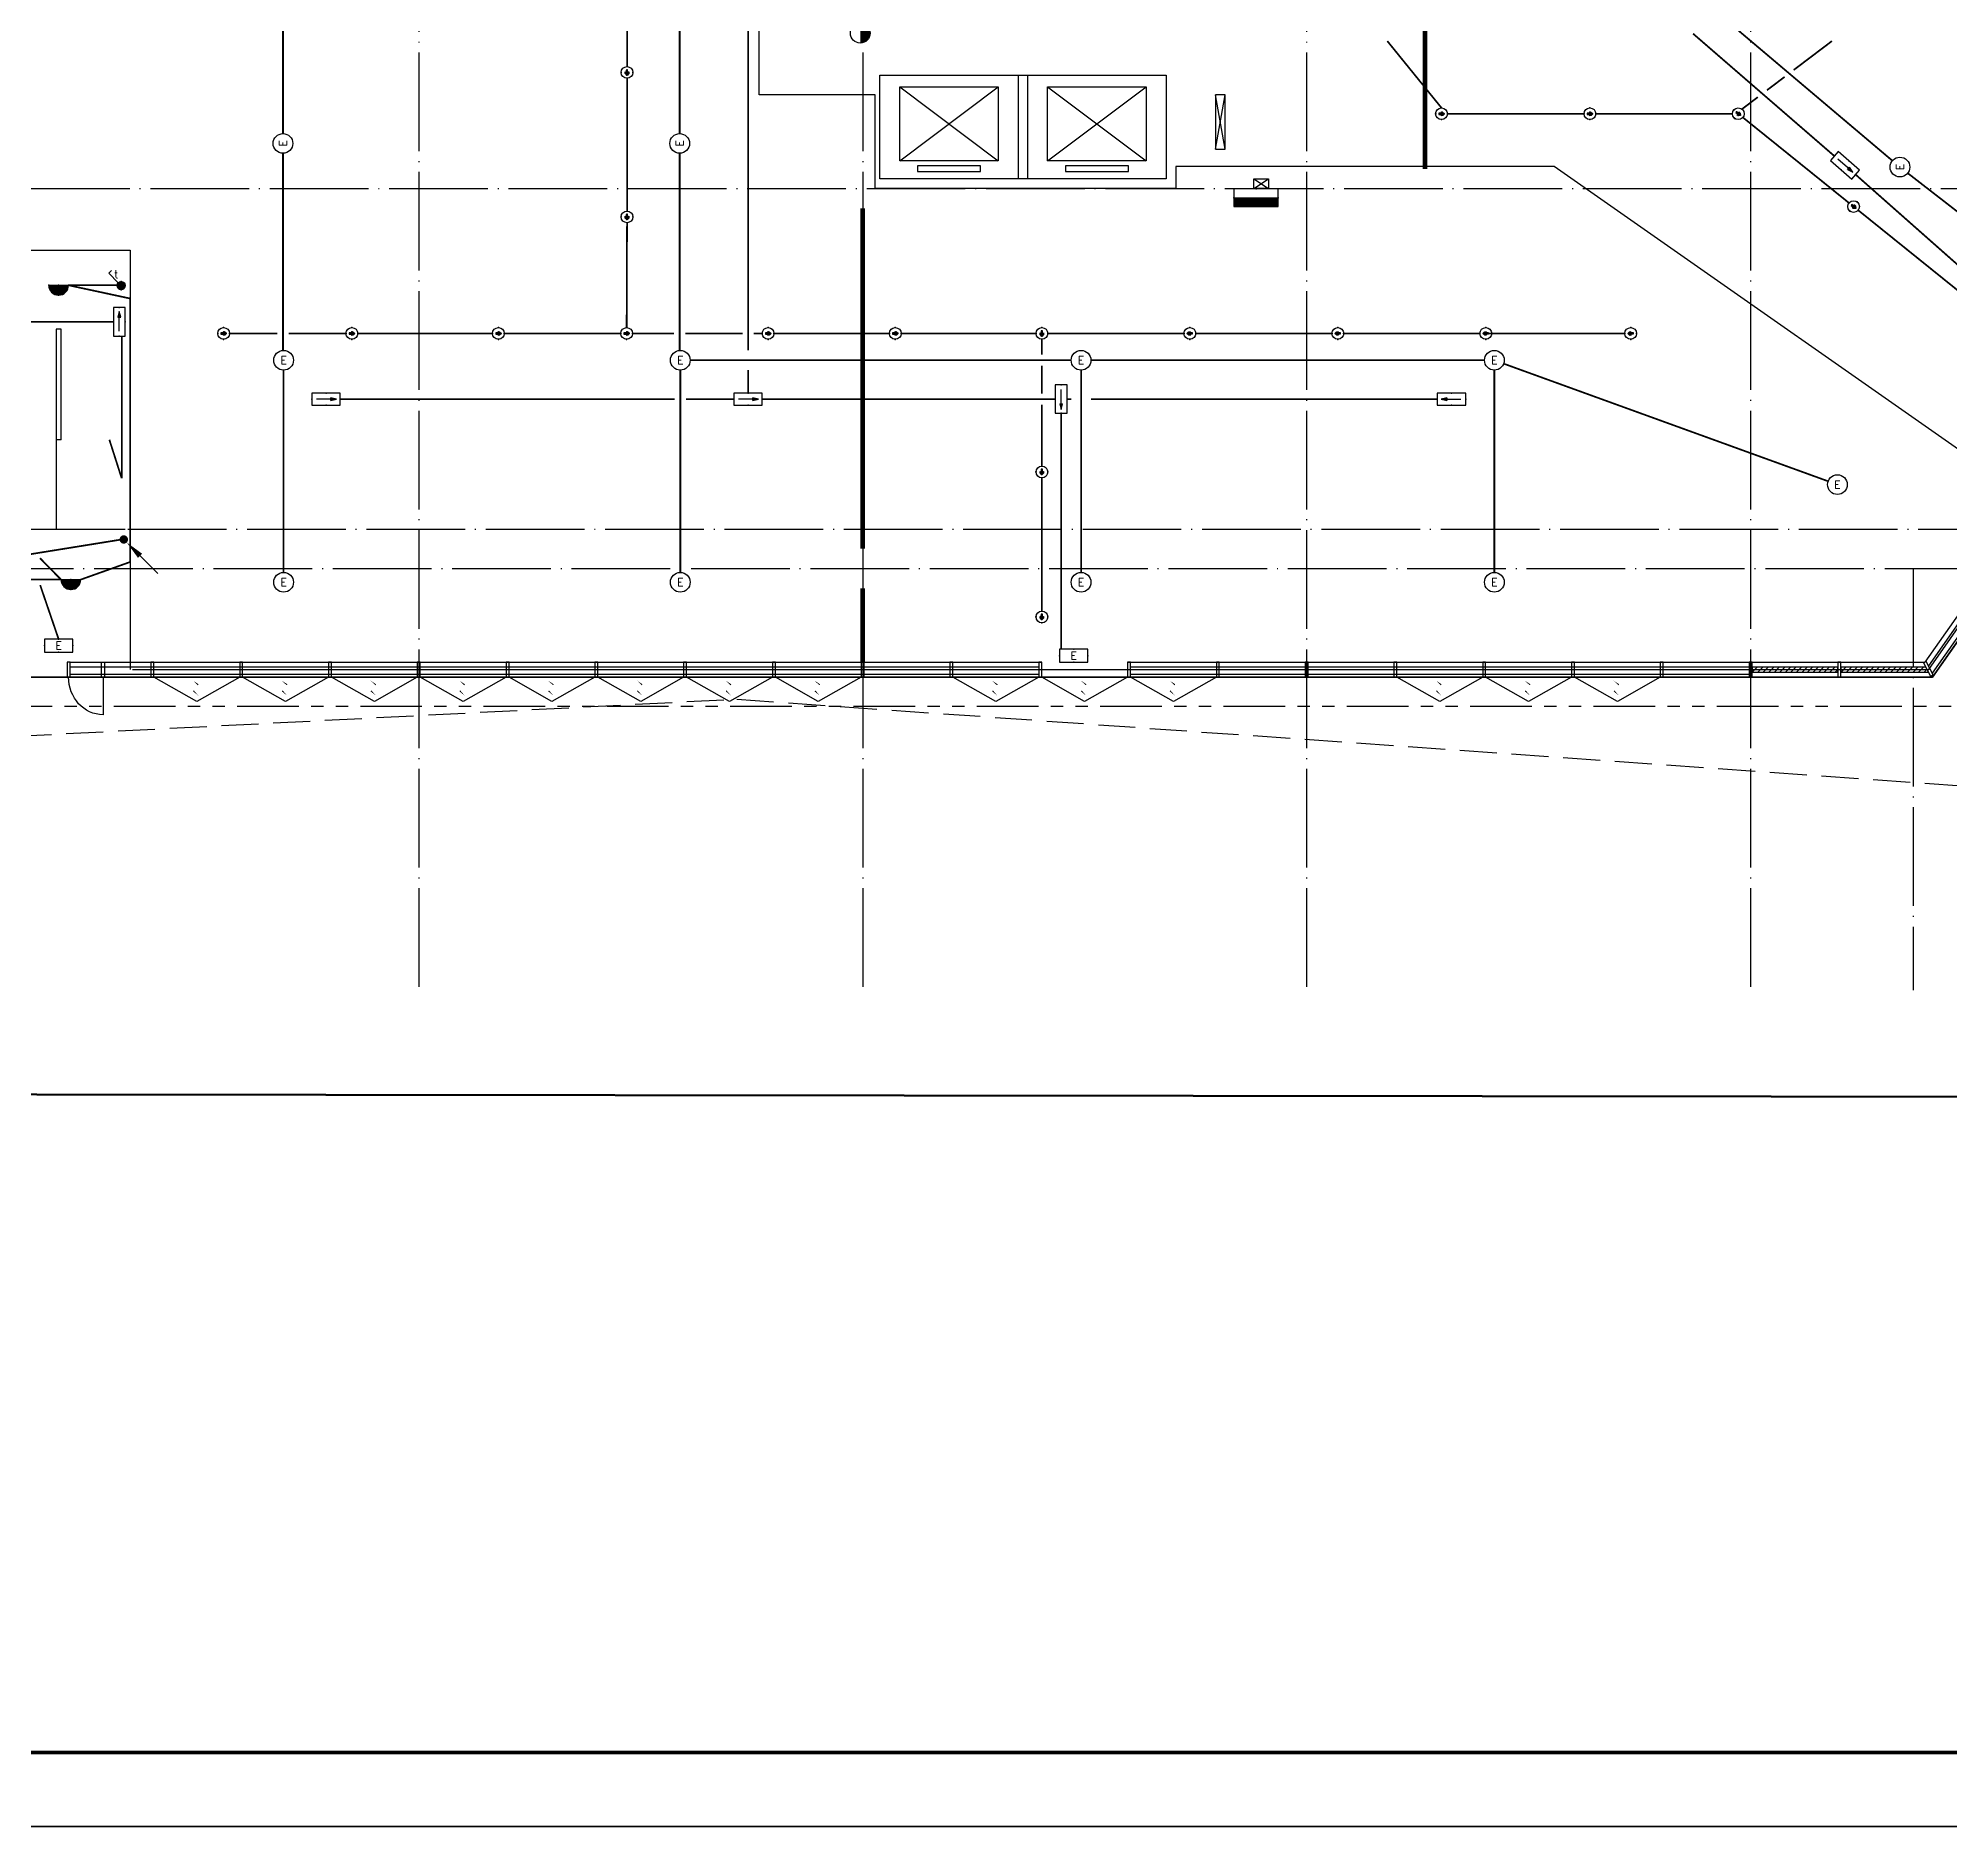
# Model space of a CAD drawing. Extents: x -288892 to 250096, y -100054 to 404668.
# Drawn here: x 69686 to 108439, y -25504 to 10748 of the extents above; entities that cross this region are included whole.
import ezdxf
from ezdxf.enums import TextEntityAlignment as Align
from ezdxf.xclip import XClip

# ---------------------------------------------------------------- set-up
doc = ezdxf.new("R2010")
doc.units = 0
doc.header["$LTSCALE"] = 1000
doc.header["$MEASUREMENT"] = 0
for name, pattern in [('104-14# 核心筒$0$DOTE', [2.42, 2, -0.2, 0.02, -0.2]), ('DASH', [0.35, 0.25, -0.1]), ('X-104 14#平面$0$109 3#平面$0$DASH', [0.35, 0.25, -0.1]), ('X-104 14#平面$0$DASH', [0.35, 0.25, -0.1]), ('X-104 14#平面$0$PHANTOM2', [1.25, 0.625, -0.125, 0.125, -0.125, 0.125, -0.125])]:
    doc.linetypes.add(name, pattern=pattern)
doc.layers.get('0').update_dxf_attribs({"linetype": 'CONTINUOUS'})
for name, color, linetype in [('104-14# 核心筒$0$A_AXIS-轴线', 36, '104-14# 核心筒$0$DOTE'), ('14#楼幕墙$0$A-C_玻璃幕墙', 140, 'CONTINUOUS'), ('14#楼幕墙$0$A-C_窗', 140, 'CONTINUOUS'), ('EQUIP-照明', 3, 'CONTINUOUS'), ('EQUIP-箱柜', 3, 'CONTINUOUS'), ('LWIRE', 4, 'CONTINUOUS'), ('WIRE-应急', 2, 'DASH'), ('WIRE-照明', 1, 'CONTINUOUS'), ('X-104 14#平面$0$A-C_玻璃幕墙', 140, 'CONTINUOUS'), ('X-104 14#平面$0$A-E_电梯', 171, 'CONTINUOUS'), ('X-104 14#平面$0$A-O_屋面', 201, 'CONTINUOUS'), ('X-104 14#平面$0$A-SUR_吊顶', 40, 'CONTINUOUS'), ('X-104 14#平面$0$A-TECH_暖通', 6, 'CONTINUOUS'), ('X-104 14#平面$0$A-TECH_电气', 240, 'CONTINUOUS'), ('X-104 14#平面$0$挡烟垂壁', 5, 'CONTINUOUS')]:
    doc.layers.add(name, color=color, linetype=linetype)
doc.layers.add('14#楼幕墙$0$04-不打印_辅助线', color=165, linetype='CONTINUOUS', plot=False)
doc.layers.add('X-104 14#平面$0$000套内', color=226, linetype='CONTINUOUS', lineweight=30)
doc.layers.add('X-104 14#平面$0$road', color=142, linetype='CONTINUOUS', lineweight=50)
doc.styles.add('_TCH_LABEL', font='COMPLEX', dxfattribs={"bigfont": 'GBCBIG'})
doc.styles.add('_TEL_DIM', font='SIMPLEX', dxfattribs={"width": 0.8, "height": 3.5, "bigfont": 'HZTXT'})
doc.styles.get("Standard").update_dxf_attribs({"font": 'gbenor.shx', "bigfont": 'gbcbig.shx'})

# ---------------------------------------------------------------- blocks, each defined once
blk = doc.blocks.new('图框-A1+1-2')
for points, const_width in [([(0, 0), (1261, 0), (1261, 594), (0, 594)], 0.05), ([(1186, 584), (25, 584), (25, 10), (1186, 10)], 0.5)]:
    blk.add_lwpolyline(points, close=True, dxfattribs=dict(const_width=const_width))
blk = doc.blocks.new('14#楼幕墙$0$A$C38D07553')
blk.add_lwpolyline([(-60, -300), (0, -300), (0, 0), (-60, 0)], close=True)
blk = doc.blocks.new('14#楼幕墙$0$A$C385D642F')
for p in [(70330, -1000), (72030, -1000), (73830, -1000), (75630, -1000), (77430, -1000), (79230, -1000), (81030, -1000), (82830, -1000), (84630, -1000), (86430, -1000), (88230, -1000), (90030, -1000), (91830, -1000), (93630, -1000), (95430, -1000), (97230, -1000), (99030, -1000), (100830, -1000), (102630, -1000), (104430, -1000), (106230, -1000)]:
    blk.add_blockref('14#楼幕墙$0$A$C38D07553', p)
at = {"rotation": 27.50018015094371}
blk.add_blockref('14#楼幕墙$0$A$C38D07553', (107962, -986), dxfattribs=at)
blk = doc.blocks.new('14#楼幕墙$0$A$C22714246')
blk.add_lwpolyline([(1740, 497), (870, 0), (0, 497)])
at = {"layer": '14#楼幕墙$0$A-C_玻璃幕墙', "color": 1}
blk.add_lwpolyline([(899, 122, 0, 25, 0), (802, 217, 0, 0, 0), (900, 340, 25, 0, 0), (796, 422, 0, 0, 0)], format="xyseb", dxfattribs=at)
blk = doc.blocks.new('14#楼幕墙$0$A$C2CD63A88')
blk.add_lwpolyline([(0, 670), (0, -170)])
blk.add_arc((0, 670), 840, 270, 0)
blk = doc.blocks.new('14#楼幕墙$0$0000')
h = blk.add_hatch()
h.set_pattern_fill('ANSI31', color=256, scale=50, angle=180)
h.set_pattern_definition([(225, (56212.376, -119806.8), (56.1266, -56.1266), [])])
h.paths.add_polyline_path([(1740, 100), (0, 100), (0, 0), (1740, 0)])
h = blk.add_hatch()
h.set_pattern_fill('ANSI31', color=256, scale=50, angle=180)
h.set_pattern_definition([(225, (58012.376, -119806.8), (56.1266, -56.1266), [])])
h.paths.add_polyline_path([(3524, 100), (1800, 100), (1800, 0), (3576, 0)])
for points in [[(1740, 100), (0, 100), (0, 0), (1740, 0)], [(3524, 100), (1800, 100), (1800, 0), (3576, 0)]]:
    blk.add_lwpolyline(points, close=True)
blk = doc.blocks.new('14#楼幕墙')
at = {"layer": '14#楼幕墙$0$A-C_玻璃幕墙'}
for p, q in [((116900, 10380), (108092, -2200)), ((111235, 2813), (107936, -1900)), ((111283, 2706), (108007, -1972)), ((111405, 2620), (108085, -2122)), ((70330, -1900), (90030, -1900)), ((91770, -1900), (107936, -1900)), ((108092, -2200), (-1359, -2200)), ((89970, -2000), (70330, -2000)), ((89970, -2150), (70330, -2150)), ((104370, -2000), (91830, -2000)), ((104370, -2150), (91830, -2150))]:
    blk.add_line(p, q, dxfattribs=at)
at = {"layer": '14#楼幕墙$0$A-C_窗'}
blk.add_lwpolyline([(70970, -1900), (71030, -1900), (71030, -2200), (70970, -2200)], close=True, dxfattribs=at)
at = {"layer": '14#楼幕墙$0$04-不打印_辅助线'}
blk.add_blockref('14#楼幕墙$0$A$C22714246', (90030, -2697), dxfattribs=at)
at = {"layer": '14#楼幕墙$0$A-C_玻璃幕墙'}
for name, p in [('14#楼幕墙$0$A$C385D642F', (0, -900)), ('14#楼幕墙$0$0000', (104430, -2100))]:
    blk.add_blockref(name, p, dxfattribs=at)
at = {"layer": '14#楼幕墙$0$A-C_窗', "xscale": -0.8332999999925277, "yscale": 0.9090214901194805, "zscale": 0.9090214901194805}
blk.add_blockref('14#楼幕墙$0$A$C2CD63A88', (71000, -2809), dxfattribs=at)
at = {"layer": '14#楼幕墙$0$A-C_窗'}
for p in [(72030, -2697), (73830, -2697), (75630, -2697), (77430, -2697), (79230, -2697), (81030, -2697), (82830, -2697), (84630, -2697), (88230, -2697), (91830, -2697), (97230, -2697), (99030, -2697), (100830, -2697)]:
    blk.add_blockref('14#楼幕墙$0$A$C22714246', p, dxfattribs=at)
blk = doc.blocks.new('104-14# 核心筒')
at = {"layer": '104-14# 核心筒$0$A_AXIS-轴线'}
for p, q in [((77400, 54018), (77400, -8545)), ((86400, 54018), (86400, -8545)), ((95400, 54018), (95400, -8545)), ((104400, 54018), (104400, -8545)), ((-24839, 7700), (120260, 7700)), ((59400, 800), (120260, 800)), ((68400, 0), (120260, 0)), ((107700, 0), (107700, -8545))]:
    blk.add_line(p, q, dxfattribs=at)
blk = doc.blocks.new('X-104 14#平面$0$fdgfg')
for p, q in [((400, 1860), (2400, 360)), ((400, 360), (2397, 1860)), ((2040, 260), (760, 260)), ((760, 260), (760, 145)), ((760, 145), (2040, 145)), ((2040, 145), (2040, 260))]:
    blk.add_line(p, q)
for points in [[(0, 2100), (2800, 2100), (2800, 0), (0, 0), (0, 2100)], [(400, 1860), (2400, 1860), (2400, 360), (400, 360), (400, 1860)]]:
    blk.add_lwpolyline(points, close=True)
blk = doc.blocks.new('*U1800')
blk.add_lwpolyline([(200, 0), (200, 300), (0, 300), (0, 0), (200, 0), (0, 300), (0, 0), (200, 300)])
blk = doc.blocks.new('X-104 14#平面$0$dd')
at = {"layer": 'X-104 14#平面$0$A-TECH_电气', "xscale": -1, "rotation": 270}
blk.add_blockref('*U1800', (94393, -291400), dxfattribs=at)
blk = doc.blocks.new('*U1812')
blk.add_lwpolyline([(200, 0), (200, 1100), (0, 1100), (0, 0), (200, 0), (0, 1100), (0, 0), (200, 1100)])
blk = doc.blocks.new('X-104 14#平面$0$sdfjladfiididid')
at = {"layer": 'X-104 14#平面$0$A-TECH_暖通'}
blk.add_blockref('*U1812', (93550, 8500), dxfattribs=at)
blk = doc.blocks.new('X-104 14#平面')
for points in [[(-38664, 63600), (150486, 63600), (150486, -25500), (-38664, -25500)], [(86750, 10000), (92550, 10000), (92550, 7900), (86750, 7900)]]:
    blk.add_lwpolyline(points, close=True)
at = {"layer": 'X-104 14#平面$0$000套内'}
blk.add_lwpolyline([(71599, -2050), (108013, -2050), (110308, 1228), (100422, 8150), (92750, 8150), (92750, 7700), (86650, 7700), (86650, 9600), (84300, 9600), (84300, 16600), (86650, 16600), (86650, 17288), (72211, 31727), (66884, 26891), (68400, 25220), (68400, 6450), (71550, 6450), (71550, -2050)], dxfattribs=at)
at = {"layer": 'X-104 14#平面$0$A-C_玻璃幕墙'}
blk.add_lwpolyline([(-1359, -2200), (108092, -2200), (111292, 2370), (113380, 908), (115789, 4348), (113701, 5811), (116900, 10380), (116900, 38462), (99065, 43424), (96016, 32464), (85707, 35332), (87317, 41119), (83503, 42180), (66341, 26600), (4762, 26600)], close=True, dxfattribs=at)
at = {"layer": 'X-104 14#平面$0$A-E_电梯'}
for p, q in [((70050, 4850), (70050, 800)), ((70150, 4850), (70050, 4850)), ((70150, 2610), (70150, 4850)), ((70050, 800), (71450, 800))]:
    blk.add_line(p, q, dxfattribs=at)
blk.add_lwpolyline([(70150, 2610), (70050, 2610)], dxfattribs=at)
at = {"layer": 'X-104 14#平面$0$A-O_屋面', "linetype": 'X-104 14#平面$0$PHANTOM2', "ltscale": 2}
blk.add_lwpolyline([(116300, 1125), (112466, -2800), (-12112, -2800), (-10904, 3413), (-11203, 3471), (-4857, 36100), (58809, 36100), (74838, 49550), (86050, 49550), (86050, 51700), (92100, 51702), (92100, 55283), (94609, 59228), (95621, 58584), (95782, 58837), (99792, 56287), (107068, 54162), (111100, 54162), (111100, 52680), (116300, 52680)], close=True, dxfattribs=at)
at = {"layer": 'X-104 14#平面$0$A-SUR_吊顶', "linetype": 'X-104 14#平面$0$109 3#平面$0$DASH', "ltscale": 3}
blk.add_lwpolyline([(109062, -4432), (119297, 10714), (117563, 11100), (120742, 38795), (99427, 44725), (92631, 20300), (86987, 20300), (86987, 21500), (8392, 21500), (5689, 8781), (-2734, 10571), (-6010, -4842), (40178, -2825), (39845, -4916), (83846, -2647)], close=True, dxfattribs=at)
at = {"layer": 'X-104 14#平面$0$road', "flags": 128}
blk.add_lwpolyline([(116535, -10714), (46214, -10635)], dxfattribs=at)
at = {"layer": 'X-104 14#平面$0$挡烟垂壁', "linetype": 'X-104 14#平面$0$DASH', "ltscale": 2, "const_width": 100}
for points in [[(97800, 8100), (97800, 12300)], [(86400, 7300), (86400, 400)], [(86400, -400), (86400, -1900)]]:
    blk.add_lwpolyline(points, dxfattribs=at)
ref = blk.add_blockref('104-14# 核心筒', (0, 0))
XClip(ref).set_block_clipping_path([(-38664.3623821461, -25500), (139216.5485069363, 330900)])
for name, p in [('X-104 14#平面$0$dd', (-63, 299100)), ('14#楼幕墙', (0, 0)), ('X-104 14#平面$0$sdfjladfiididid', (0, 0))]:
    blk.add_blockref(name, p)
at = {"xscale": 150, "yscale": 150, "zscale": 150}
blk.add_blockref('图框-A1+1-2', (-38664, -25500), dxfattribs=at)
at = {"layer": 'X-104 14#平面$0$A-E_电梯'}
for p in [(86750, 7900), (89750, 7900)]:
    blk.add_blockref('X-104 14#平面$0$fdgfg', p, dxfattribs=at)
blk = doc.blocks.new('$equip_U$00000189(HT0843)')
at = {"color": 2}
for p, q in [((-0.72, 0.66), (-0.72, 0)), ((0.72, 0.66), (-0.72, 0.66)), ((-0.72, 0), (0.72, 0)), ((0.72, 0), (0.72, 0.66))]:
    blk.add_line(p, q, dxfattribs=at)
at = {"color": 2, "const_width": 0.0125}
for points in [[(0.72, 0.66), (0.72, 0.66), (-0.72, 0.66)], [(-0.72, 0.66), (-0.72, 0)], [(-0.72, 0), (0.72, 0)], [(0.72, 0), (0.72, 0.66)]]:
    blk.add_lwpolyline(points, dxfattribs=at)
at = {"color": 2}
blk.add_lwpolyline([(-0.72, 0.66), (-0.72, 0)], dxfattribs=at)
for p in [(-0.72, 0.33), (0, 0.66), (0, 0), (0.72, 0.33)]:
    blk.add_point(p)
at = {"color": 7, "style": '_TEL_DIM'}
blk.add_attdef('$TEXT$', text='', height=0.4, dxfattribs=at).set_placement((0, 0.33), align=Align.MIDDLE_CENTER)
at = {"color": 7, "style": '_TEL_DIM', "flags": 1}
blk.add_attdef('A', text='', height=0.000025, dxfattribs=at).set_placement((0, 0), align=Align.MIDDLE_CENTER)
blk = doc.blocks.new('$equip$00001838')
blk.add_circle((0, 0), 0.5)
at = {"color": 7, "style": '_TEL_DIM'}
blk.add_attdef('$TEXT$', text='', height=0.4, dxfattribs=at).set_placement((0, 0), align=Align.MIDDLE_CENTER)
at = {"color": 7, "style": '_TEL_DIM', "flags": 1}
blk.add_attdef('A', text='', height=0.00002, dxfattribs=at).set_placement((0, 0), align=Align.MIDDLE_CENTER)
blk = doc.blocks.new('$equip$00002541')
blk.add_hatch(color=256).paths.add_polyline_path([(-0.24, 0.372), (-0.528, 0.3), (-0.24, 0.228)])
for p, q in [((-0.72, 0.6), (-0.72, 0)), ((0.72, 0.6), (-0.72, 0.6)), ((-0.72, 0), (0.72, 0)), ((-0.24, 0.372), (-0.528, 0.3)), ((-0.528, 0.3), (-0.24, 0.228)), ((-0.24, 0.372), (-0.24, 0.228)), ((0.72, 0), (0.72, 0.6))]:
    blk.add_line(p, q)
at = {"color": 7}
blk.add_line((-0.48, 0.3), (0.48, 0.3), dxfattribs=at)
at = {"const_width": 0.02}
blk.add_lwpolyline([(-0.72, 0.6), (-0.72, 0), (0.72, 0), (0.72, 0.6), (-0.72, 0.6), (-0.72, 0)], dxfattribs=at)
for p in [(-0.72, 0.3), (0, 0.6), (0, 0), (0.72, 0.3)]:
    blk.add_point(p)
at = {"color": 7, "style": '_TEL_DIM', "flags": 1}
blk.add_attdef('A', text='', height=0.00002, dxfattribs=at).set_placement((0, 0), align=Align.MIDDLE_CENTER)
blk = doc.blocks.new('$equip$00002534')
for p, q in [((-0.72, 0.66), (-0.72, 0)), ((0.72, 0.66), (-0.72, 0.66)), ((-0.72, 0), (0.72, 0)), ((0.72, 0), (0.72, 0.66))]:
    blk.add_line(p, q)
at = {"const_width": 0.02}
blk.add_lwpolyline([(-0.72, 0.66), (-0.72, 0), (0.72, 0), (0.72, 0.66), (-0.72, 0.66), (-0.72, 0)], dxfattribs=at)
for p in [(-0.72, 0.33), (0, 0.66), (0, 0), (0.72, 0.33)]:
    blk.add_point(p)
at = {"color": 7, "style": '_TEL_DIM'}
blk.add_attdef('$TEXT$', text='', height=0.4, dxfattribs=at).set_placement((0, 0.33), align=Align.MIDDLE_CENTER)
at = {"color": 7, "style": '_TEL_DIM', "flags": 1}
blk.add_attdef('A', text='', height=0.00002, dxfattribs=at).set_placement((0, 0), align=Align.MIDDLE_CENTER)
blk = doc.blocks.new('$equip$00001168')
blk.add_line((-0.5, 0), (0.5, 0))
blk.add_arc((0, 0), 0.5, 180, 0)
for p in [(-0.5, 0), (0, 0), (0.5, 0), (0, -0.5)]:
    blk.add_point(p)
for points in [[(0.433, -0.25), (-0.433, -0.25), (0.5, 0), (-0.5, 0)], [(0.25, -0.433), (-0.25, -0.433), (0.433, -0.25), (-0.433, -0.25)], [(0, -0.5), (0, -0.5), (0.25, -0.433), (-0.25, -0.433)]]:
    blk.add_solid(points)
at = {"flags": 9}
blk.add_attdef('A', (0, 0), '', height=0.00002, dxfattribs=at)
blk = doc.blocks.new('$equip$00001822')
for p, q in [((0.147, 0.356), (0.625, 0.833)), ((0.625, 0.833), (0.766, 0.692))]:
    blk.add_line(p, q)
blk.add_circle((0, 0.208), 0.208)
for p in [(-0.208, 0.208), (-0.015, 0.001), (0, 0.417), (0.208, 0.208)]:
    blk.add_point(p)
for points in [[(-0.18, 0.313), (0.18, 0.313), (-0.208, 0.208), (0.208, 0.208)], [(-0.18, 0.104), (0.18, 0.104), (-0.208, 0.208), (0.208, 0.208)], [(-0.104, 0.389), (0.104, 0.389), (-0.18, 0.313), (0.18, 0.313)], [(-0.104, 0.028), (0.104, 0.028), (-0.18, 0.104), (0.18, 0.104)], [(0, 0.417), (0, 0.417), (-0.104, 0.389), (0.104, 0.389)], [(0, 0), (0, 0), (-0.104, 0.028), (0.104, 0.028)]]:
    blk.add_solid(points)
at = {"color": 7, "style": '_TEL_DIM'}
blk.add_attdef('$TEXT$', text='', height=0.4, dxfattribs=at).set_placement((0.581, 0.465), align=Align.MIDDLE_CENTER)
at = {"color": 7, "style": '_TEL_DIM', "flags": 1}
blk.add_attdef('A', text='', height=0.00002, dxfattribs=at).set_placement((0, 0), align=Align.MIDDLE_CENTER)
blk = doc.blocks.new('$equip$00002540')
blk.add_hatch(color=256).paths.add_polyline_path([(0.24, 0.372), (0.24, 0.228), (0.528, 0.3)])
for p, q in [((-0.72, 0.6), (-0.72, 0)), ((0.72, 0.6), (-0.72, 0.6)), ((-0.72, 0), (0.72, 0)), ((0.24, 0.372), (0.24, 0.228)), ((0.528, 0.3), (0.24, 0.372)), ((0.24, 0.228), (0.528, 0.3)), ((0.72, 0), (0.72, 0.6))]:
    blk.add_line(p, q)
at = {"color": 7}
blk.add_line((-0.48, 0.3), (0.48, 0.3), dxfattribs=at)
at = {"const_width": 0.02}
blk.add_lwpolyline([(-0.72, 0.6), (-0.72, 0), (0.72, 0), (0.72, 0.6), (-0.72, 0.6), (-0.72, 0)], dxfattribs=at)
for p in [(-0.72, 0.3), (0, 0.6), (0, 0), (0.72, 0.3)]:
    blk.add_point(p)
at = {"color": 7, "style": '_TEL_DIM', "flags": 1}
blk.add_attdef('A', text='', height=0.00002, dxfattribs=at).set_placement((0, 0), align=Align.MIDDLE_CENTER)
blk = doc.blocks.new('$equip$00001151')
blk.add_circle((0, 0.5), 0.5)
for points in [[(0.433, 0.25), (-0.433, 0.25), (0.5, 0.5), (-0.5, 0.5)], [(0.25, 0.067), (-0.25, 0.067), (0.433, 0.25), (-0.433, 0.25)], [(0, 0), (0, 0), (0.25, 0.067), (-0.25, 0.067)]]:
    blk.add_solid(points)
at = {"flags": 9}
blk.add_attdef('A', (0, 0), '', height=0.00002, dxfattribs=at)
blk = doc.blocks.new('$TelecSys$00000081')
for p, q in [((0.104, 0.104), (0.104, 0.104)), ((-1.15, -1.15), (-0.55, -0.55)), ((-0.104, -0.104), (-0.104, -0.104))]:
    blk.add_line(p, q)
at = {"const_width": 0.142}
blk.add_lwpolyline([(0.071, 0, 1), (-0.071, 0, 1)], format="xyb", close=True, dxfattribs=at)
blk.add_solid([(-0.62, -0.48), (-0.48, -0.62), (-0.1, -0.1)])
at = {"width": 0.8, "flags": 9}
blk.add_attdef('A', (0, 0), '', height=0.00002, rotation=180, dxfattribs=at)
blk = doc.blocks.new('*X1338')
at = {"color": 0}
for p, q in [((-250, 33), (-183, 100)), ((-250, 68), (-218, 100)), ((-247, 0), (-147, 100)), ((-212, 0), (-112, 100)), ((-177, 0), (-77, 100)), ((-141, 0), (-41, 100)), ((-106, 0), (-6, 100)), ((-71, 0), (29, 100)), ((-35, 0), (65, 100)), ((0, 0), (100, 100)), ((35, 0), (135, 100)), ((71, 0), (171, 100)), ((106, 0), (206, 100)), ((141, 0), (241, 100)), ((177, 0), (250, 73)), ((212, 0), (250, 38)), ((247, 0), (250, 3))]:
    blk.add_line(p, q, dxfattribs=at)
blk = doc.blocks.new('$equip$00001414')
for p, q in [((0.75, 0.6), (-0.75, 0.6)), ((-0.75, 0.6), (-0.75, 0)), ((-0.75, 0.3), (0.75, 0.3)), ((-0.75, 0), (0.75, 0)), ((0.75, 0), (0.75, 0.6))]:
    blk.add_line(p, q)
at = {"const_width": 0.3}
blk.add_lwpolyline([(-0.75, 0.15), (0.75, 0.15)], dxfattribs=at)
for p in [(-0.75, 0.3), (0, 0.6), (0, 0), (0.75, 0.3)]:
    blk.add_point(p)
at = {"xscale": 0.00300000000061118, "yscale": 0.00300000000061118, "zscale": 0.00300000000061118}
blk.add_blockref('*X1338', (0, 0), dxfattribs=at)
at = {"style": '_TCH_LABEL', "flags": 9}
blk.add_attdef('A', (0, 0), '', height=0.00002, dxfattribs=at)
blk = doc.blocks.new('$equip_U$00000283(晏大钊)')
at = {"color": 3}
for p, q in [((-0.07, 0.05), (-0.27, 0.05)), ((-0.27, 0.05), (-0.27, 0.05)), ((-0.26, 0.05), (-0.27, 0.04)), ((-0.25, 0.05), (-0.27, 0.03)), ((-0.24, 0.05), (-0.27, 0.02)), ((-0.23, 0.05), (-0.27, 0.01)), ((-0.22, 0.05), (-0.27, 0)), ((-0.2, 0.05), (-0.27, -0.01)), ((-0.19, 0.05), (-0.27, -0.03)), ((-0.18, 0.05), (-0.27, -0.04)), ((-0.17, 0.05), (-0.27, -0.05)), ((-0.16, 0.05), (-0.27, -0.06)), ((-0.27, 0.05), (-0.27, 0.05)), ((-0.26, 0.05), (-0.27, 0.04)), ((-0.25, 0.05), (-0.27, 0.03)), ((-0.24, 0.05), (-0.27, 0.02)), ((-0.23, 0.05), (-0.27, 0.01)), ((-0.22, 0.05), (-0.27, 0)), ((-0.2, 0.05), (-0.27, -0.01)), ((-0.19, 0.05), (-0.27, -0.03)), ((-0.18, 0.05), (-0.27, -0.04)), ((-0.17, 0.05), (-0.27, -0.05)), ((-0.16, 0.05), (-0.27, -0.06)), ((-0.15, 0.05), (-0.26, -0.06)), ((-0.15, 0.05), (-0.26, -0.06)), ((-0.14, 0.05), (-0.25, -0.06)), ((-0.14, 0.05), (-0.25, -0.06)), ((-0.13, 0.05), (-0.24, -0.06)), ((-0.13, 0.05), (-0.24, -0.06)), ((-0.11, 0.05), (-0.23, -0.06)), ((-0.11, 0.05), (-0.23, -0.06)), ((-0.1, 0.05), (-0.22, -0.06)), ((-0.1, 0.05), (-0.22, -0.06)), ((-0.09, 0.05), (-0.21, -0.06)), ((-0.09, 0.05), (-0.21, -0.06)), ((-0.08, 0.05), (-0.2, -0.06)), ((-0.08, 0.05), (-0.2, -0.06)), ((-0.07, 0.05), (-0.18, -0.06)), ((-0.07, 0.05), (-0.18, -0.06)), ((-0.06, 0.05), (-0.17, -0.06)), ((-0.06, 0.05), (-0.17, -0.06)), ((-0.05, 0.05), (-0.16, -0.06)), ((-0.05, 0.05), (-0.16, -0.06)), ((-0.04, 0.05), (-0.15, -0.06)), ((-0.04, 0.05), (-0.15, -0.06)), ((-0.02, 0.05), (-0.14, -0.06)), ((-0.02, 0.05), (-0.14, -0.06)), ((-0.01, 0.05), (-0.13, -0.06)), ((-0.01, 0.05), (-0.13, -0.06)), ((0, 0.05), (-0.12, -0.06)), ((0, 0.05), (-0.12, -0.06)), ((0.01, 0.05), (-0.11, -0.06)), ((0.01, 0.05), (-0.11, -0.06)), ((0.02, 0.05), (-0.09, -0.06)), ((0.02, 0.05), (-0.09, -0.06)), ((0.03, 0.05), (-0.08, -0.06)), ((0.03, 0.05), (-0.08, -0.06)), ((0.04, 0.05), (-0.07, -0.06)), ((0.04, 0.05), (-0.07, -0.06)), ((0.05, 0.05), (-0.06, -0.06)), ((0.05, 0.05), (-0.06, -0.06)), ((-0.04, 0.17), (-0.05, 0.16)), ((-0.04, 0.17), (-0.05, 0.16)), ((0.07, 0.05), (-0.05, -0.06)), ((0.07, 0.05), (-0.05, -0.06)), ((-0.03, 0.17), (-0.04, 0.16)), ((-0.02, 0.17), (-0.04, 0.15)), ((-0.03, 0.17), (-0.04, 0.16)), ((-0.02, 0.17), (-0.04, 0.15)), ((0.15, 0.13), (-0.04, -0.06)), ((0.15, 0.13), (-0.04, -0.06)), ((0.21, 0.08), (-0.04, -0.18)), ((0.17, 0.03), (-0.04, -0.18)), ((-0.01, 0.17), (-0.03, 0.15)), ((0, 0.17), (-0.03, 0.14)), ((-0.01, 0.17), (-0.03, 0.15)), ((0, 0.17), (-0.03, 0.14)), ((0.16, 0.13), (-0.03, -0.06)), ((0.16, 0.13), (-0.03, -0.06)), ((0.22, 0.07), (-0.03, -0.18)), ((0.17, 0.02), (-0.03, -0.18)), ((0.01, 0.17), (-0.02, 0.14)), ((0.01, 0.17), (-0.02, 0.14)), ((0.17, 0.12), (-0.02, -0.06)), ((0.17, 0.12), (-0.02, -0.06)), ((0.22, 0.07), (-0.02, -0.18)), ((0.17, 0.01), (-0.02, -0.18)), ((0.02, 0.17), (-0.01, 0.13)), ((0.03, 0.17), (-0.01, 0.13)), ((0.02, 0.17), (-0.01, 0.13)), ((0.03, 0.17), (-0.01, 0.13)), ((0.23, 0.06), (-0.01, -0.18)), ((0.05, 0.17), (0, 0.12)), ((0.06, 0.17), (0, 0.12)), ((0.05, 0.17), (0, 0.12)), ((0.06, 0.17), (0, 0.12)), ((0.17, 0.11), (0, -0.06)), ((0.17, 0.11), (0, -0.06)), ((0.24, 0.06), (0, -0.18)), ((0.07, 0.17), (0.01, 0.11)), ((0.07, 0.17), (0.01, 0.11)), ((0.18, 0.11), (0.01, -0.06)), ((0.18, 0.11), (0.01, -0.06)), ((0.08, 0.17), (0.02, 0.1)), ((0.09, 0.17), (0.02, 0.1)), ((0.08, 0.17), (0.02, 0.1)), ((0.09, 0.17), (0.02, 0.1)), ((0.18, 0.1), (0.02, -0.06)), ((0.18, 0.1), (0.02, -0.06)), ((0.24, 0.05), (0.02, -0.18)), ((0.1, 0.17), (0.03, 0.09)), ((0.11, 0.17), (0.03, 0.09)), ((0.1, 0.17), (0.03, 0.09)), ((0.11, 0.17), (0.03, 0.09)), ((0.19, 0.1), (0.03, -0.06)), ((0.19, 0.1), (0.03, -0.06)), ((0.25, 0.05), (0.03, -0.18)), ((0.12, 0.16), (0.04, 0.08)), ((0.12, 0.16), (0.04, 0.08)), ((0.19, 0.09), (0.04, -0.06)), ((0.19, 0.09), (0.04, -0.06)), ((0.25, 0.04), (0.04, -0.18)), ((0.12, 0.16), (0.05, 0.08)), ((0.12, 0.16), (0.05, 0.08)), ((0.13, 0.15), (0.05, 0.07)), ((0.13, 0.15), (0.05, 0.07)), ((0.2, 0.09), (0.05, -0.06)), ((0.2, 0.09), (0.05, -0.06)), ((0.26, 0.03), (0.05, -0.18)), ((0.14, 0.15), (0.06, 0.07)), ((0.14, 0.15), (0.06, 0.07)), ((0.14, 0.14), (0.06, 0.06)), ((0.14, 0.14), (0.06, 0.06)), ((0.21, 0.08), (0.06, -0.06)), ((0.16, 0.04), (0.06, -0.06)), ((0.27, 0.03), (0.06, -0.18)), ((0.15, 0.14), (0.07, 0.06)), ((0.15, 0.14), (0.07, 0.06)), ((0.27, 0.02), (0.07, -0.18)), ((0.28, 0.02), (0.08, -0.18)), ((0.28, 0.01), (0.09, -0.18)), ((0.28, 0.01), (0.09, -0.18)), ((0.29, 0.01), (0.1, -0.18)), ((0.29, 0.01), (0.1, -0.18)), ((0.3, 0), (0.16, -0.13)), ((0.3, 0), (0.16, -0.13)), ((0.21, 0.08), (0.17, 0.04)), ((0.21, 0.08), (0.18, 0.04)), ((0.22, 0.07), (0.19, 0.04)), ((0.22, 0.07), (0.2, 0.04)), ((0.23, 0.06), (0.21, 0.04)), ((0.24, 0.06), (0.21, 0.03)), ((0.24, 0.05), (0.21, 0.02)), ((0.25, 0.05), (0.21, 0.01)), ((0.25, 0.04), (0.21, 0)), ((0.26, 0.03), (0.21, -0.01)), ((0.27, 0.03), (0.21, -0.02)), ((0.27, 0.02), (0.21, -0.03)), ((0.28, 0.02), (0.21, -0.05)), ((-0.03, -0.15), (-0.05, -0.18)), ((-0.03, -0.15), (-0.05, -0.18)), ((0.17, 0), (-0.01, -0.18)), ((0.17, -0.01), (0, -0.18)), ((0.17, -0.03), (0.02, -0.18)), ((0.17, -0.04), (0.03, -0.18)), ((0.17, -0.05), (0.04, -0.18)), ((0.17, -0.05), (0.05, -0.18)), ((0.18, -0.05), (0.06, -0.18)), ((0.19, -0.05), (0.07, -0.18)), ((0.2, -0.05), (0.08, -0.18)), ((0.3, 0), (0.27, -0.03)), ((0.3, 0), (0.27, -0.03))]:
    blk.add_line(p, q, dxfattribs=at)
at = {"color": 3, "linetype": 'ByBlock', "ltscale": 5}
for p, q in [((-0.27, 0.05), (-0.27, -0.06)), ((0.07, 0.05), (-0.27, 0.05)), ((0.07, 0.05), (-0.06, 0.17)), ((-0.06, 0.17), (0.11, 0.17)), ((0.07, 0.05), (0.07, 0.05)), ((0.11, 0.17), (0.3, 0)), ((-0.27, -0.06), (0.07, -0.06)), ((-0.06, -0.18), (0.07, -0.06)), ((0.11, -0.18), (-0.06, -0.18)), ((0.07, -0.06), (0.07, -0.06)), ((0.3, 0), (0.11, -0.18))]:
    blk.add_line(p, q, dxfattribs=at)
at = {"color": 3}
blk.add_circle((0, 0), 0.595, dxfattribs=at)
for p in [(-0.59, 0), (0, 0.59), (0.59, 0), (0, -0.59)]:
    blk.add_point(p)
at = {"color": 7, "style": '_TEL_DIM', "flags": 1}
for tag in ['A', 'REMARK']:
    blk.add_attdef(tag, text='', height=0.000025, dxfattribs=at).set_placement((0, 0), align=Align.MIDDLE_CENTER)
blk = doc.blocks.new('$equip_U$00000284(晏大钊)')
for p in [(-0.298, 0), (0, 0.298), (0.298, 0), (0, -0.298)]:
    blk.add_point(p)
at = {"xscale": 0.5, "yscale": 0.5, "zscale": 0.5}
blk.add_blockref('$equip_U$00000283(晏大钊)', (0, 0), dxfattribs=at)
at = {"color": 7, "style": '_TEL_DIM', "flags": 1}
for tag in ['A', 'REMARK']:
    blk.add_attdef(tag, text='', height=0.0000125, dxfattribs=at).set_placement((0, 0), align=Align.MIDDLE_CENTER)
blk = doc.blocks.new('$equip_U$00000302(HT0843)')
for p in [(-0.298, 0), (0, 0.298), (0.298, 0), (0, -0.298)]:
    blk.add_point(p)
at = {"rotation": 180}
blk.add_blockref('$equip_U$00000284(晏大钊)', (0, 0), dxfattribs=at)
at = {"color": 7, "style": '_TEL_DIM', "flags": 1}
for tag in ['A', 'REMARK']:
    blk.add_attdef(tag, text='', height=0.0000125, dxfattribs=at).set_placement((0, 0), align=Align.MIDDLE_CENTER)

msp = doc.modelspace()

# ---------------------------------------------------------------- linework, layer by layer
at = {"layer": 'WIRE-应急', "linetype": 'DASH', "const_width": 35}
for points in [[(74648, 8815), (74648, 14562)], [(82690, 8815), (82690, 14562)], [(81623, 12898), (81623, 10174)], [(84077, 12580), (84077, 4421)], [(106097, 8362), (103234, 10841)], [(104145, 10912), (107276, 8265)], [(98135, 9336), (97036, 10691)], [(105275, 10104), (106051, 10691)], [(81623, 9936), (81623, 7245)], [(104732, 9693), (105091, 9965)], [(104225, 9310), (104548, 9554)], [(98254, 9217), (101024, 9217)], [(101262, 9217), (104032, 9217)], [(106395, 7410), (104244, 9143)], [(74648, 8415), (74648, 4420)], [(82690, 8415), (82690, 4420)], [(106531, 7983), (109447, 5406)], [(107587, 8013), (109922, 6203)], [(81623, 7007), (81615, 4883)], [(108733, 5530), (106582, 7262)], [(71210, 5000), (68899, 5000)], [(71378, 1828), (71378, 4712)], [(73563, 4764), (74535, 4764)], [(74760, 4764), (75925, 4764)], [(76163, 4764), (78896, 4764)], [(79134, 4764), (81496, 4764)], [(81734, 4764), (82577, 4764)], [(82802, 4764), (83964, 4764)], [(84189, 4764), (84364, 4764)], [(84602, 4764), (86942, 4764)], [(87180, 4764), (89914, 4764)], [(90033, 4333), (90033, 4645)], [(90152, 4764), (92914, 4764)], [(93152, 4764), (95914, 4764)], [(96152, 4764), (98914, 4764)], [(99089, 4764), (101851, 4764)], [(74661, 4021), (74661, -79)], [(82703, 4021), (82703, -79)], [(82903, 4221), (90628, 4221)], [(84077, 4021), (84077, 3553)], [(90033, 3545), (90033, 4108)], [(90828, 4021), (90828, -79)], [(91028, 4221), (99006, 4221)], [(99206, 4021), (99206, -79)], [(105974, 1768), (99394, 4152)], [(75810, 3433), (82591, 3433)], [(82816, 3433), (83789, 3433)], [(90305, 3433), (84365, 3433)], [(90033, 2075), (90033, 3320)], [(90425, 3145), (90425, -1636)], [(90545, 3433), (90628, 3433)], [(91028, 3433), (98050, 3433)], [(71378, 1828), (71128, 2610)], [(90033, 1837), (90033, -863)], [(71378, 588), (69150, 229)], [(70099, -1431), (69725, -337)]]:
    msp.add_lwpolyline(points, dxfattribs=at)
at = {"layer": 'WIRE-照明', "linetype": 'Continuous', "const_width": 35}
for points in [[(70299, 5741), (71284, 5741)], [(71550, 5472), (70299, 5741)], [(71550, 132), (71550, 5472)], [(69723, 208), (70148, -225)], [(70548, -225), (71550, 132)], [(68916, -225), (70148, -225)]]:
    msp.add_lwpolyline(points, dxfattribs=at)

# ---------------------------------------------------------------- block references
msp.add_blockref('X-104 14#平面', (0, 0))
at = {"layer": 'EQUIP-照明', "xscale": 400, "yscale": 400, "zscale": 400}
for name, p, rotation in [('$equip$00001151', (86550, 10850), 90), ('$equip_U$00000302(HT0843)', (81623, 10055), 90), ('$equip_U$00000302(HT0843)', (98135, 9217), 180), ('$equip_U$00000302(HT0843)', (101143, 9217), 180), ('$equip_U$00000302(HT0843)', (104151, 9217), 141.5533856892262), ('$equip$00002541', (106393, 8263), 138.8054094593567), ('$equip_U$00000302(HT0843)', (106489, 7336), 141.5533856892262), ('$equip_U$00000302(HT0843)', (81623, 7126), 90), ('$equip$00002540', (71450, 5000), 90), ('$equip_U$00000302(HT0843)', (73444, 4764), 180), ('$equip_U$00000302(HT0843)', (76044, 4764), 180), ('$equip_U$00000302(HT0843)', (79015, 4764), 180), ('$equip_U$00000302(HT0843)', (81615, 4764), 180), ('$equip_U$00000302(HT0843)', (84483, 4764), 180), ('$equip_U$00000302(HT0843)', (87061, 4764), 180), ('$equip_U$00000302(HT0843)', (90033, 4764), 90), ('$equip$00002541', (75522, 3553), 180), ('$equip$00002541', (84077, 3553), 180), ('$equip$00002541', (90545, 3433), 90), ('$equip_U$00000302(HT0843)', (90033, 1956), 90), ('$equip_U$00000302(HT0843)', (90033, -982), 90)]:
    msp.add_blockref(name, p, dxfattribs=dict(at, rotation=rotation))
at = {"layer": 'EQUIP-照明', "xscale": 400, "yscale": 400, "zscale": 400, "rotation": 89.99999999999997}
for p in [(74648, 8615), (82690, 8615), (107429, 8136)]:
    msp.add_blockref('$equip$00001838', p, dxfattribs=at).add_auto_attribs({'$TEXT$': 'E'})
at = {"layer": 'EQUIP-照明'}
ref = msp.add_blockref('$equip$00001822', (71450, 5734), dxfattribs=dict(at, xscale=400, yscale=400, zscale=400, rotation=90))
ref.add_attrib('$TEXT$', 't', dxfattribs={"layer": '0', "color": 7, "height": 160, "style": '_TEL_DIM'}).set_placement((71264, 5966), align=Align.MIDDLE_CENTER)
at = {"layer": 'EQUIP-照明', "xscale": 400, "yscale": 400, "zscale": 400}
for name, p in [('$equip$00001168', (70099, 5741)), ('$equip_U$00000302(HT0843)', (93033, 4764)), ('$equip_U$00000302(HT0843)', (96033, 4764)), ('$equip_U$00000302(HT0843)', (99033, 4764)), ('$equip_U$00000302(HT0843)', (101970, 4764)), ('$equip$00002541', (98338, 3313)), ('$equip$00001168', (70348, -225))]:
    msp.add_blockref(name, p, dxfattribs=at)
for name, p in [('$equip$00001838', (74661, 4221)), ('$equip$00001838', (82703, 4221)), ('$equip$00001838', (90828, 4221)), ('$equip$00001838', (99206, 4221)), ('$equip$00001838', (106162, 1700)), ('$equip$00001838', (74661, -279)), ('$equip$00001838', (82703, -279)), ('$equip$00001838', (90828, -279)), ('$equip$00001838', (99206, -279)), ('$equip$00002534', (70099, -1695)), ('$equip_U$00000189(HT0843)', (90678, -1900))]:
    msp.add_blockref(name, p, dxfattribs=at).add_auto_attribs({'$TEXT$': 'E'})
at = {"layer": 'EQUIP-箱柜', "xscale": 600, "yscale": 600, "zscale": 600}
msp.add_blockref('$equip$00001414', (94376, 7334), dxfattribs=at)
at = {"layer": 'LWIRE', "xscale": 600, "yscale": 600, "zscale": 600, "rotation": 90}
msp.add_blockref('$TelecSys$00000081', (71420, 588), dxfattribs=at)

doc.saveas('drawing.dxf')
